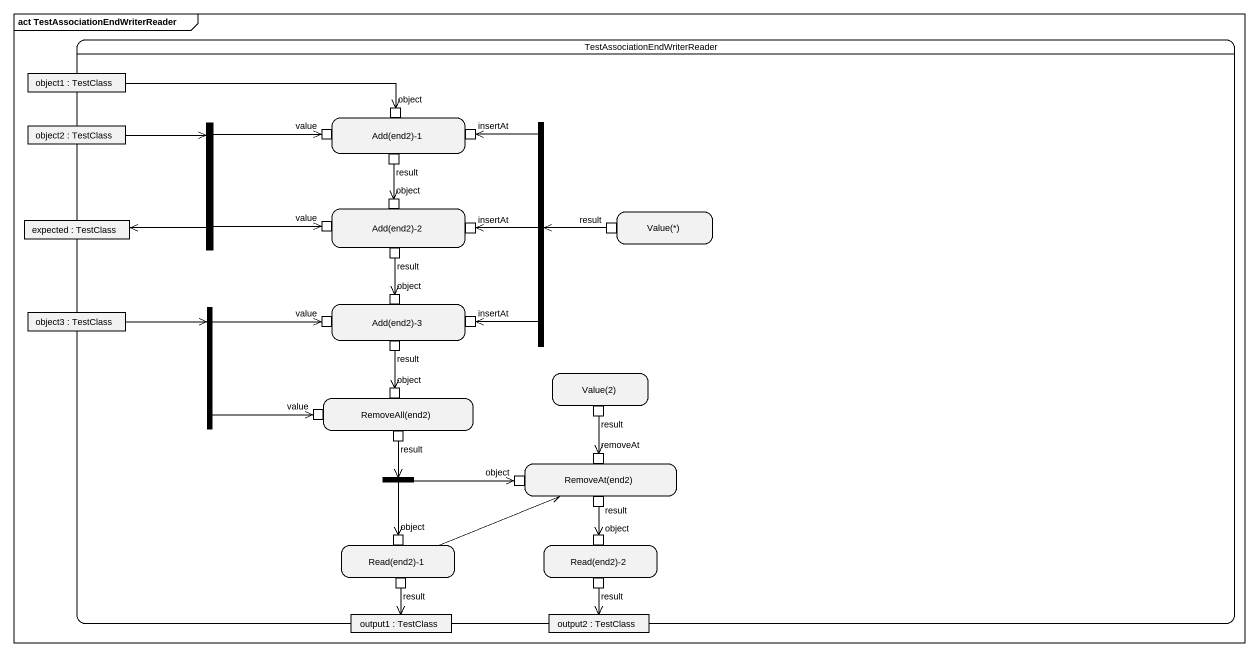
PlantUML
@startuml
mainframe act TestAssociationEndWriterReader
hide empty description
state "TestAssociationEndWriterReader" as TestAssociationEndWriterRead {
  state "object1 : TestClass" as object1 <<object>>
  state "object2 : TestClass" as object2 <<object>>
  state fork1 <<fork>>
  state "Add(end2)-1" as Add_end2_1 {
    state value <<inputPin>>
    state "object" as object_ <<inputPin>>
    state insertAt <<inputPin>>
    state result <<outputPin>>
  }
  state fork2 <<fork>>
  state "Add(end2)-2" as Add_end2_2 {
    state "object" as object__2 <<inputPin>>
    state "value" as value_2 <<inputPin>>
    state "result" as result_2 <<outputPin>>
    state "insertAt" as insertAt_2 <<inputPin>>
  }
  state "expected : TestClass" as expected <<object>>
  state "Value(*)" as Value {
    state "result" as result_3 <<outputPin>>
  }
  state "object3 : TestClass" as object3 <<object>>
  state fork3 <<fork>>
  state "Add(end2)-3" as Add_end2_3 {
    state "value" as value_3 <<inputPin>>
    state "object" as object__3 <<inputPin>>
    state "insertAt" as insertAt_3 <<inputPin>>
    state "result" as result_4 <<outputPin>>
  }
  state "RemoveAll(end2)" as RemoveAll_end2 {
    state "object" as object__4 <<inputPin>>
    state "value" as value_4 <<inputPin>>
    state "result" as result_5 <<outputPin>>
  }
  state "Value(2)" as Value_2 {
    state "result" as result_6 <<outputPin>>
  }
  state fork4 <<fork>>
  state "RemoveAt(end2)" as RemoveAt_end2 {
    state "object" as object__5 <<inputPin>>
    state removeAt <<inputPin>>
    state "result" as result_7 <<outputPin>>
  }
  state "Read(end2)-1" as Read_end2_1 {
    state "object" as object__6 <<inputPin>>
    state "result" as result_8 <<outputPin>>
  }
  state "Read(end2)-2" as Read_end2_2 {
    state "object" as object__7 <<inputPin>>
    state "result" as result_9 <<outputPin>>
  }
  state "output1 : TestClass" as output1 <<object>>
  state "output2 : TestClass" as output2 <<object>>
}
object1 -right-> object_
object2 -right-> fork1
fork1 -right-> value
fork1 -left-> expected
fork1 -right-> value_2
fork2 -up-> insertAt
fork2 -left-> insertAt_2
fork2 --> insertAt_3
result --> object__2
result_2 --> object__3
result_3 -left-> fork2
object3 -right-> fork3
fork3 -right-> value_3
fork3 -right-> value_4
result_4 --> object__4
result_5 --> fork4
result_6 --> removeAt
fork4 -right-> object__5
fork4 --> object__6
result_7 --> object__7
Read_end2_1 -right-> RemoveAt_end2
result_8 --> output1
result_9 --> output2
@enduml
